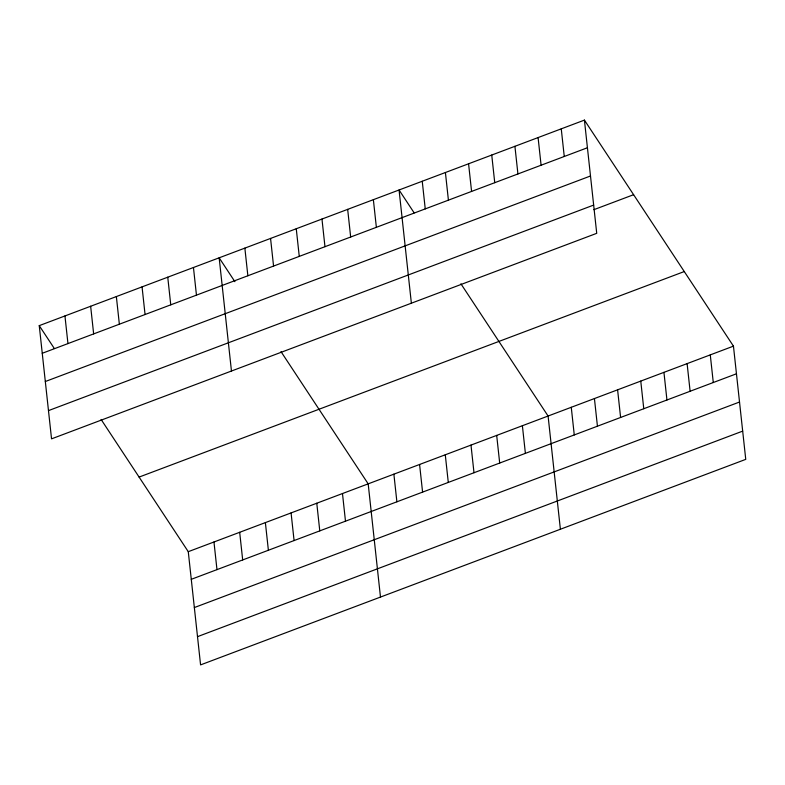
<?xml version="1.0" encoding="UTF-8"?>
<svg xmlns="http://www.w3.org/2000/svg" width="785" height="785" viewBox="0 0 785 785"><rect width="100%" height="100%" fill="white"/><g stroke="black" fill="none" stroke-linecap="round" stroke-linejoin="round"><path stroke-width="1.18" d="M584.423 120.105L596.728 233.322L51.545 438.854L39.25 325.638L584.423 120.105L733.455 346.146L745.75 459.362L200.577 664.895L188.272 551.678L101.098 419.445M42.253 353.279L587.435 147.747M45.324 381.52L590.497 175.987M48.484 410.614L593.656 205.081M593.882 209.673L633.603 194.7M139.092 477.084L684.275 271.551M188.272 551.678L733.455 346.146M191.275 579.32L736.458 373.788M194.346 607.561L739.519 402.028M197.506 636.655L742.679 431.122M414.146 212.863L399.065 189.99L411.369 303.196M460.913 283.797L548.087 416.03L560.392 529.247M234.892 281.678L219.162 257.814L231.457 371.03M281.001 351.621L368.185 483.854L380.48 597.071M39.25 325.638L54.332 348.511M710.278 354.879L713.28 382.521M687.111 363.612L690.113 391.254M663.943 372.355L666.946 399.997M640.766 381.088L643.769 408.73M617.599 389.821L620.601 417.463M594.431 398.554L597.434 426.196M561.255 128.838L564.258 156.48M571.264 407.287L574.267 434.939M538.088 137.571L541.091 165.213M514.921 146.304L517.923 173.946M522.388 425.715L525.391 453.357M491.744 155.047L494.746 182.689M468.576 163.78L471.579 191.422M496.689 435.41L499.692 463.052M445.409 172.514L448.412 200.155M470.99 445.095L473.993 472.737M422.242 181.247L425.244 208.888M445.281 454.79L448.284 482.432M419.582 464.475L422.585 492.116M373.366 199.675L376.368 227.316M393.884 474.169L396.886 501.811M347.667 209.359L350.669 237.011M321.968 219.054L324.97 246.696M342.476 493.539L345.488 521.191M296.259 228.739L299.262 256.381M316.777 503.234L319.78 530.876M270.56 238.434L273.563 266.076M291.078 512.919L294.081 540.571M244.861 248.119L247.864 275.761M265.379 522.614L268.382 550.256M239.68 532.299L242.683 559.94M193.453 267.499L196.456 295.14M213.971 541.993L216.974 569.635M167.755 277.193L170.757 304.835M142.056 286.878L145.058 314.52M116.357 296.573L119.359 324.215M90.648 306.258L93.65 333.9M64.949 315.953L67.952 343.594"/></g></svg>
